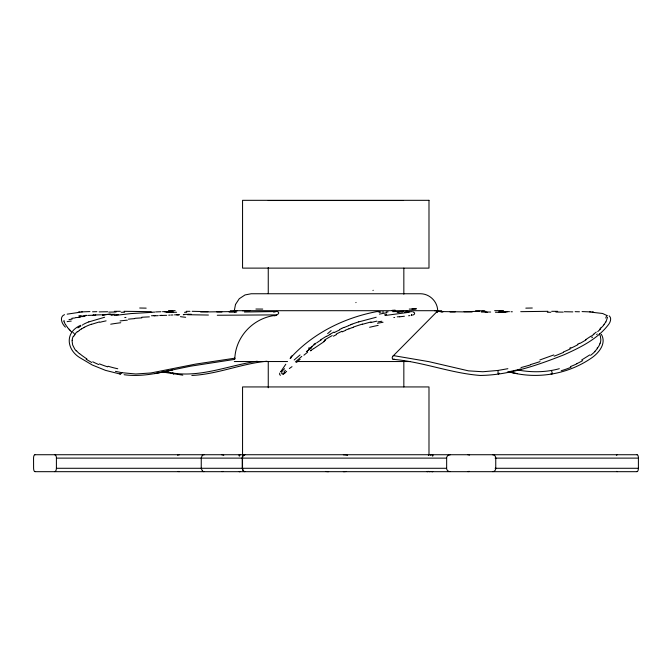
<?xml version="1.0" encoding="UTF-8"?>
<svg xmlns="http://www.w3.org/2000/svg" width="672" height="672" viewBox="0 0 672 672"><rect width="100%" height="100%" fill="white"/><g stroke="black" fill="none" stroke-linecap="round" stroke-linejoin="round"><path stroke-width="1.01" d="M242.222 458.119L242.222 468.283M234.511 357.823L234.604 359.419M234.604 312.136L234.78 311.396M280.711 371.734L285.793 364.249M234.814 358.394C235.754 337.075 252.328 319.15 273.252 315.664C275.747 316.781 281.778 312.413 276.956 311.396A8.148 6.644 79.4 0 0 276.268 311.489L273.647 312.102M234.805 358.462L234.654 359.386L190.73 366.156L154.72 373.632M279.712 373.069L279.636 374.447L280.4 375.337M507.864 368.693L498.019 370.44L498.053 373.456A1.428 0.504 81.8 0 0 498.473 374.102L499.111 373.128M283.248 373.842L283.466 373.321M600.054 343.241L599.558 344.383M605.909 321.905L607.564 317.251M392.658 356.58C391.448 357.773 392.792 360.276 394.414 359.176M73.844 336.185L75.029 334.505M291.194 356.58L290.766 358.277M234.839 358.193L195.602 364.098L150.864 372.977L135.786 373.993L121.918 372.7L120.439 374.119L105.47 370.356L92.333 365.03L81.052 358.386C66.788 350.574 64 332.64 80.657 325.298M290.086 358.411C312.505 333.354 344.526 317.528 377.404 311.497A8.148 7.333 -75.8 0 1 378.176 311.422L380.033 312.136M597.089 348.18L597.5 347.659M284.533 368.693L281.887 371.322L281.686 373.456A1.428 1.394 49.6 0 0 282.652 374.102L283.92 373.817L286.642 371.347M393.305 355.782L437.136 311.497L472.13 312.018M601.39 327.373L600.398 328.364M202.331 455.381L201.256 457.724L201.239 468.283L202.44 471.114M294.168 359.965L300.056 354.942M296.444 362.477L300.157 359.276M282.542 370.482L280.72 371.742M285.079 372.742L283.248 373.943M77.599 331.859L79.481 330.38M596.224 332.111L593.384 334.379M77.944 327.869L78.599 327.373M308.608 348.18L309.305 347.659M310.632 350.893L311.321 350.372M64.487 314.622C58.817 317.066 62.11 324.19 65.428 327.146M313.463 348.802L324.307 341.477M589.739 354.942L581.692 359.965M590.873 336.218L585.53 339.763M313.832 344.383L315.47 343.241M320.695 339.763L326.466 336.218M329.7 334.379L333.925 332.111M579.524 343.241L577.382 344.383M333.421 336.185L336.647 334.505M413.339 314.941L414.498 314.059L414.632 312.908L412.751 311.758M83.866 327.676L84.655 327.264M569.696 348.18L570.805 347.659M342.166 331.859L345.542 330.38M341.72 328.364L343.988 327.373M437.22 311.396L437.396 312.136M67.166 314.152L79.212 312.354M88.838 321.905L104.639 317.251M553.795 354.942L539.86 359.965M350.801 324.652L351.926 324.232M352.355 327.676L353.472 327.264M91.577 324.316L99.406 321.913M358.747 321.905L376.202 317.251M362.376 324.316L371.137 321.913M559.322 368.693C545.84 372.431 531.552 372.557 517.835 370.003M172.578 369.928C156.736 373.54 140.389 376.958 124.085 374.707M385.249 315.479L408.584 312.354M257.225 361.225C226.565 365.677 196.115 379.865 164.8 371.347M266.994 361.225C241.475 363.569 217.442 374.312 191.831 375.455M114.408 315.479L130.897 313.589L151.796 312.354M498.019 370.44L482.84 371.75L468.493 370.86L428.963 361.662L393.481 355.606M393.8 317.57L394.666 317.444M409.727 315.613L408.601 315.756M399.521 316.814L404.393 316.243M124.757 317.57L125.933 317.444M78.901 315.756L81.362 315.613M388.097 311.884L386.047 311.968M392.683 311.665L404.149 311.312M84.874 315.445L86.814 315.361M151.502 315.756L155.089 315.613M159.701 315.445L162.036 315.361M92.946 315.151L94.013 315.118M168.722 315.151L169.781 315.118M464.05 311.665L479.833 311.312M176.803 314.916L178.752 314.874M101.707 314.916L104.068 314.874M383.779 312.035L381.973 312.052M455.23 311.884L450.064 311.968M276.007 311.548L244.432 312.018M183.271 314.773L184.111 314.756M276.545 314.882L217.274 315.252M520.733 311.665L547.982 311.312M234.898 311.548L200.617 312.01M507.326 311.884L500.111 311.968M186.119 311.338L189.974 311.312M109.973 314.773L111.149 314.756M114.307 311.338L120.347 311.312M187.404 314.714L208.412 315.042M441.034 312.043L442.873 312.035M115.987 314.714L118.432 314.698M490.652 312.035L481.312 312.052M268.254 200.508L403.57 200.508M236.662 312.052L229.127 312.035M234.31 361.536L287.557 361.536M296.629 361.536L409.886 361.536M34.902 454.726L637.098 454.726M495.113 458.119L638.4 458.119L638.4 468.283A3.587 1.235 90 0 1 637.098 471.559M56.406 468.283L446.653 468.283L446.653 458.119L56.406 458.119L56.406 468.283A3.461 1.68 -89.2 0 1 54.684 471.626M495.113 468.283L638.4 468.283M34.902 471.677L637.098 471.677M551.653 311.312L557.693 311.338M482.026 311.312L485.881 311.338M124.018 311.312L151.267 311.665M405.628 311.312L407.812 311.338M192.167 311.312L207.95 311.665M171.889 311.968L164.674 311.884M221.936 311.968L216.77 311.884M380.562 312.018L377.11 311.548M592.788 312.354L602.624 313.488L606.85 315.479M182.826 375.152L162.338 371.994M393.036 359.318C422.638 361.788 450.668 373.22 480.169 375.455C509.284 375.102 537.373 365.282 564.161 354.724C580.642 347.323 597.979 338.856 608.975 323.954C610.512 321.703 611.78 317.814 609.151 315.84M121.918 372.7L115.441 371.347M509.502 372.028C537.054 379.478 567.328 374.447 590.948 358.386C598.399 353.489 606.925 343.644 601.331 334.328M509.242 371.969L517.28 373.632M91.72 362.477L86.176 359.276M550.981 373.817L551.821 374.102A1.428 0.89 80.2 0 0 552.367 373.456L551.426 370.44M71.434 331.859L69.938 330.38M76.104 350.893L75.684 350.372A71.887 34.65 -8.3 0 1 74.584 348.785L72.643 344.954L72.156 341.477A40.102 19.244 -2.9 0 1 72.215 340.284M599.382 333.782L599.684 334.379M65.201 324.316L64.26 321.913M172.796 372.7L173.527 374.102A1.428 0.504 -81.8 0 0 173.821 373.758M411.768 315.118L411.768 315.151A67.544 1.756 -2.1 0 0 411.751 315.05M495.751 458.119L495.751 468.283M428.988 454.726L428.988 386.938L242.558 386.938L242.558 454.726M403.838 268.12L403.838 294.176M403.838 360.881L403.838 386.938M268.254 267.464L268.254 293.614M268.254 361.62L268.254 387.769M244.381 471.601A3.352 2.495 -90 0 1 242.533 468.292L242.525 458.119A3.394 2.394 -90 0 1 244.919 454.726M570.998 367.265A160.6 96.205 26.4 0 1 561.212 370.742M576.853 363.812A171.814 97.163 21.8 0 1 570.419 366.593M582.691 360.62A159.634 86.806 18.8 0 1 576.778 363.678M594.989 351.481A110.452 55.44 12.2 0 1 590.596 355.328M597.509 348.314A89.922 44.26 10.4 0 1 594.804 351.397M599.701 344.408A67.78 32.794 8.4 0 1 597.744 347.726M600.138 343.249A48.905 23.444 6.6 0 0 600.818 339.763L600.407 336.218A47.426 23.016 0.8 0 0 599.584 334.387M511.048 311.732A51.08 2.318 2.9 0 1 512.333 311.774M499.187 311.371A55.087 1.546 2.6 0 1 509.477 311.674M500.144 311.682A60.757 1.084 2.3 0 1 504.328 311.8M498.75 311.926A64.764 1.277 2.4 0 1 505.848 312.136M495.415 312.245A73.878 2.486 3 0 1 501.119 312.413M485.243 312.287A123.673 10.105 6.3 0 1 487.511 312.312M416.086 309.036A161.515 4.393 0.4 0 1 409.256 309.086M441.689 310.699A189.554 14.608 3.6 0 1 434.616 310.716M120.179 374.102A1.428 0.89 -80.2 0 1 119.633 373.456M78.733 327.432A60.791 31.584 7.4 0 1 80.842 326.021M82.253 325.114A58.64 30.736 8 0 1 83.009 324.694M83.672 324.206A72.24 38.018 8.3 0 1 88.788 321.871M102.379 315.512A95.18 43.252 4.1 0 1 110.116 313.925M111.46 315.269A99.271 40.085 2.1 0 1 113.761 314.899M152.225 312.203A53.668 2.881 -3 0 1 154.762 312.102M155.711 311.917A51.08 2.318 -2.9 0 1 160.952 311.732M162.523 311.674A55.087 1.546 -2.6 0 1 172.813 311.371M167.672 311.8A60.757 1.084 -2.3 0 1 171.856 311.682M166.152 312.136A64.764 1.277 -2.4 0 1 173.25 311.926M170.881 312.413A73.878 2.486 -3 0 1 176.585 312.245M184.489 312.312A123.673 10.105 -6.3 0 1 186.757 312.287M262.744 309.086A161.515 4.393 -0.4 0 1 255.914 309.036M237.384 310.716A189.554 14.608 -3.6 0 1 230.311 310.699M250.068 310.674A268.472 28.375 -5.1 0 1 242.424 310.741M355.858 302.627A160.6 1.436 -44.2 0 1 356.051 302.442M327.642 333.614A171.814 2.948 -40 0 1 331.136 330.59M307.188 351.229A159.634 6.09 -37.3 0 1 311.228 347.844A110.452 10.181 -31.9 0 0 306.382 351.649M308.591 349.415A89.922 9.92 -30.5 0 1 312.564 346.45M311.228 346.92A67.78 8.921 -29.1 0 1 315.722 343.72M316.571 342.922A48.905 7.459 -28.1 0 1 321.67 339.57M326.836 336.286A47.426 11.029 -26 0 1 330.002 334.48M334.354 332.522A50.904 15.817 -25 0 1 339.738 329.885M339.545 329.482A47.779 16.254 -24.9 0 1 341.754 328.474M344.022 327.566A60.791 21.605 -25 0 1 348.566 325.71M348.566 325.618A58.64 21.395 -25.1 0 1 350.792 324.769M351.943 324.164A72.24 26.662 -25.1 0 1 358.772 321.838M379.386 314.126A95.18 26.905 -22.1 0 1 386.744 312.824M384.527 314.882A99.271 22.957 -20 0 1 386.56 314.53M407.106 312.396A53.668 0.966 -4.1 0 1 406.106 312.505M406.778 312.287A51.08 1.05 -3.7 0 1 404.746 312.497M410.357 311.833A55.087 1.369 -2.7 0 1 407.543 312.186M411.491 311.657A60.757 1.579 -2 0 1 411.642 311.774M407.014 311.598A64.764 1.688 -2.2 0 1 409.844 311.724M398.672 312.035A73.878 2.15 -3.2 0 1 402.528 312.001M397.186 312.43A123.673 6.695 -7.2 0 1 398.933 312.371M416.338 308.633A189.554 2.965 -5.6 0 1 411.902 308.969M395.144 310.136A268.472 6.275 -7.8 0 1 392.078 310.346M521.044 368.92A160.6 97.642 -25.4 0 1 507.326 372.061M530.611 364.871A171.814 94.214 -23.7 0 1 521.01 367.55M540.028 361.595A159.634 80.716 -22.9 0 1 530.552 364.577M563.59 352.346A110.452 45.251 -22.1 0 1 554.165 356.194M570.335 348.894A89.922 34.339 -22.1 0 1 563.413 352.002M577.912 344.686A67.78 23.881 -22.3 0 1 571.2 348.046M586.026 339.864A48.905 15.985 -22.7 0 1 579.936 343.409M593.863 334.295A47.426 11.987 -25.4 0 1 591.352 336.168M600.709 328.835A50.904 9.82 -28.6 0 1 597.71 331.598M600.701 328.23A47.779 8.274 -30 0 1 599.651 329.238M603.582 325.282A60.791 9.979 -30.8 0 1 601.885 327.138M604.111 324.526A58.64 9.341 -31.3 0 1 603.397 325.374M605.808 321.955A72.24 11.357 -31.6 0 1 604.086 324.299M606.43 316.151A95.18 16.346 -25.6 0 1 605.724 318.049M606.992 315.42A99.271 17.119 -21.9 0 1 607.16 315.823M592.015 312.178A53.668 3.847 -1.2 0 1 593.662 312.287M589.73 311.9A51.08 3.377 -0.8 0 1 593.242 312.11M582.07 311.581A55.087 2.915 -0.1 0 1 590.352 311.926M575.14 311.665A60.757 2.663 0.3 0 1 579.449 311.783M564.354 311.724A64.764 2.965 0.2 0 1 572.83 311.892M555.87 312.035A73.878 4.637 -0.2 0 1 563.228 312.119M547.352 312.262A123.673 16.8 -0.9 0 1 550.83 312.262M532.3 308.011A161.515 3.125 -1.2 0 1 525.815 308.137M503.513 310.582A189.554 17.573 -2 0 1 494.651 310.674M484.47 310.766A268.472 34.65 -2.7 0 1 475.558 310.75M78.338 312.287A53.668 3.847 1.2 0 1 79.985 312.178M78.758 312.11A51.08 3.377 0.8 0 1 82.27 311.9M81.648 311.926A55.087 2.915 0.1 0 1 89.93 311.581M92.551 311.783A60.757 2.663 -0.3 0 1 96.86 311.665M99.17 311.892A64.764 2.965 -0.2 0 1 107.646 311.724M108.772 312.119A73.878 4.637 0.2 0 1 116.13 312.035M121.17 312.262A123.673 16.8 0.9 0 1 124.648 312.262M146.185 308.137A161.515 3.125 1.2 0 1 139.7 308.011M175.157 310.657A189.554 17.573 2 0 1 168.487 310.582M234.822 311.951A8.148 0.689 83.8 0 1 234.914 312.262M110.023 314.345A83.605 7.568 0.5 0 1 115.122 314.294M102.245 314.546A68.628 4.637 0.2 0 1 108.57 314.429M95.105 314.958A62.933 3.15 -0.1 0 1 100.792 314.807M93.576 315.084A67.544 3.041 -0.2 0 1 95.777 315.017M87.864 315.42A55.709 2.57 -0.2 0 1 93.895 315.218M82.816 315.706A50.82 2.915 0.3 0 1 86.293 315.554M78.968 316.764A53.878 4.141 1.5 0 1 84.958 316.462M75.625 317.629A59.338 6.073 3.7 0 1 80.186 317.318M71.812 318.31A67.334 8.711 7.1 0 1 75.088 317.957M68.981 319.612A80.976 12.684 12.7 0 1 72.131 319.133M67.158 321.644A94.727 16.288 19.1 0 1 71.215 321.107M63.899 321.737A91.157 15.708 27.3 0 1 64.075 320.393M67.628 327.491A71.299 11.407 31.4 0 1 65.512 324.492M68.846 329.07A56.062 9.022 31.3 0 1 67.721 327.785M70.442 330.616A59.136 9.702 30.9 0 1 69.073 329.179M74.13 333.488A48.208 8.459 29.8 0 1 72.988 332.48M437.086 312.262A8.148 0.689 -83.8 0 1 437.178 311.951M392.582 356.504A7.039 5.804 -89.2 0 1 393.263 355.723M597.265 334.018A48.208 8.459 -29.8 0 1 596.635 334.547M592.553 337.134A42.21 9.736 -26.4 0 1 591.822 337.672M291.236 356.614A7.039 6.35 88.9 0 1 291.942 355.832M411.726 314.731A68.628 2.075 -3.5 0 1 411.793 314.807M411.608 314.899A62.933 1.672 -2.4 0 1 411.734 315.05A55.709 1.445 -2.2 0 1 411.642 315.344M411.642 315.403A50.82 1.21 -3 0 1 411.197 315.538M397.236 316.831A53.878 0.832 -4.6 0 1 399.647 316.68M378 321.838A67.334 2.831 -10 0 1 381.814 321.258M377.454 323.282A80.976 8.904 -14.2 0 1 383.048 322.258M369.634 327.281A94.727 18.346 -18.4 0 1 378.168 325.366M370.633 322.61A91.157 27.846 -23.2 0 1 376.858 321.14M353.514 327.037A71.299 26.082 -25.2 0 1 362.485 324.072M349.012 328.852A56.062 20.362 -25.1 0 1 352.372 327.566M345.509 330.179A59.136 21.084 -25 0 1 349.012 328.751M336.235 334.051A48.208 16.22 -24.9 0 1 341.956 331.296M324.408 340.15A42.21 10.937 -25.5 0 1 332.203 335.588M323.551 341.536A40.102 8.056 -26.6 0 1 325.55 340.301M310.834 350.574A71.887 9.442 -29 0 1 312.967 348.995M303.895 355.211A88.368 10.752 -29.6 0 1 307.65 352.204M298.217 359.461A108.713 11.424 -30.7 0 1 301.795 356.387M295.386 361.973A127.126 11.357 -32 0 1 297.679 359.94M283.853 372.078A162.59 7.543 -36.2 0 1 285.407 370.364M292.009 366.652A172.494 4.544 -38.7 0 1 289.346 368.508M373.237 290.262A160.625 1.084 -41.5 0 1 372.96 290.506M185.657 317.276A162.137 9.08 -2.4 0 1 180.44 316.663M188.177 314.278A83.605 4.469 -4.2 0 1 191.369 314.269M183.834 314.404A68.628 2.562 -3.2 0 1 188.311 314.345M174.518 314.849A62.933 1.478 -2.5 0 1 179.609 314.723M170.848 315.042A67.544 1.277 -2.3 0 1 172.981 314.975M160.406 315.521A55.709 1.126 -2.4 0 1 166.664 315.311M154.014 315.823A50.82 1.705 -2.7 0 1 158.248 315.664M141.809 317.243A53.878 3.318 -3.1 0 1 149.369 316.865M135.013 318.31A59.338 6.359 -3.2 0 1 141.842 317.873M128.436 319.141A67.334 11.55 -2.9 0 1 134.627 318.629M120.07 320.947A80.976 21.588 -1.6 0 1 127.361 320.149M110.704 324.198A94.727 34.642 0.8 0 1 120.767 322.736M99.884 322.291A91.157 43.554 5 0 1 106.1 320.863M84.496 327.172A71.299 37.489 8 0 1 91.417 324.198M81.547 328.919A56.062 29.383 7.9 0 1 83.79 327.634M79.338 330.322A59.136 30.794 7.5 0 1 81.472 328.885M74.726 334.421A48.208 24.671 6.2 0 1 77.196 331.716M72.164 340.284A42.21 20.664 1.1 0 1 73.332 336.109M79.481 353.732A88.368 42.89 -9.2 0 1 76.474 350.776M79.666 353.648A108.713 53.567 -10.8 0 0 83.714 356.765A127.126 63.781 -12.5 0 0 86.898 358.907M98.742 364.56A162.59 86.932 -17.6 0 1 92.728 361.796M107.696 366.853A172.494 95.617 -20.4 0 1 99.464 363.888M117.751 368.752A160.625 92.652 -23.5 0 1 108.116 366.257M429.475 454.726A3.394 2.394 90 0 1 430.786 455.28M430.357 471.433A3.394 2.394 90 0 1 429.475 471.677M346.273 471.458A17.186 16.069 -83.9 0 1 343.358 471.66M244.919 471.677A3.394 2.394 -90 0 1 242.525 468.283M446.552 458.102A3.587 3.352 -87.8 0 1 450.139 454.843M242.172 458.119A3.385 2.612 87.7 0 1 243.247 455.347A3.259 2.402 37.2 0 1 244.549 455.104M450.139 471.559A3.587 3.368 90 0 1 446.536 468.292M495.793 468.283A3.461 3.024 88.6 0 1 492.685 471.626M492.685 454.768A3.461 2.999 -90 0 1 495.776 458.111M343.358 454.784A16.792 15.632 77.4 0 1 347.55 455.322M204.011 471.66A17.186 6.056 -87.7 0 1 202.474 470.929M637.098 454.852A3.587 1.268 -89.2 0 1 638.45 458.102M432.751 471.433A3.394 2.394 -90 0 1 431.869 471.677M431.869 454.726A3.394 2.394 -90 0 1 433.18 455.28M617.316 471.626A3.461 1.68 89.2 0 1 616.669 471.383M616.367 455.272A3.461 1.714 -90 0 1 617.316 454.768M467.981 454.843A16.792 5.972 -85.1 0 1 469.585 455.07M469.064 471.282A17.186 6.056 87.7 0 1 467.989 471.66M432.172 455.641A3.268 1.352 54.3 0 1 432.76 456.162M432.608 471.61A3.352 2.243 -90 0 1 432.13 471.71M34.902 454.852A3.587 1.268 89.2 0 0 33.55 458.102L33.6 468.283A3.587 1.235 -90 0 0 34.902 471.559M240.131 471.677A3.394 2.394 -90 0 1 239.249 471.433M238.82 455.28A3.394 2.394 -90 0 1 240.131 454.726M54.684 454.768A3.461 1.714 90 0 1 56.456 458.111M202.297 455.137A16.792 5.972 85.1 0 1 204.019 454.843M239.24 456.179A3.259 1.336 -53.9 0 1 239.828 455.658M239.87 471.71A3.352 2.243 90 0 1 239.392 471.61M328.642 471.66A17.186 16.069 83.9 0 1 325.727 471.458M427.963 471.433A3.394 2.394 -90 0 1 427.081 471.677M221.861 454.843A3.587 3.352 87.8 0 1 223.759 455.305M223.154 471.391A3.587 3.368 -90 0 1 221.861 471.559M179.315 471.626A3.461 3.024 -88.6 0 1 178.147 471.408M177.626 455.297A3.461 2.999 90 0 1 179.315 454.768M428.165 471.307A3.352 2.495 90 0 1 427.619 471.601M428.333 455.204A3.259 2.402 -37.2 0 1 428.627 455.322M235.502 304.458L234.31 310.699L437.69 310.699C437.514 301.619 429.811 293.924 420.739 293.748L251.21 293.748L245.02 294.941L239.274 298.712L235.502 304.458M428.988 200.323L242.558 200.323L242.558 268.12L428.988 268.12L428.988 200.323"/></g></svg>
